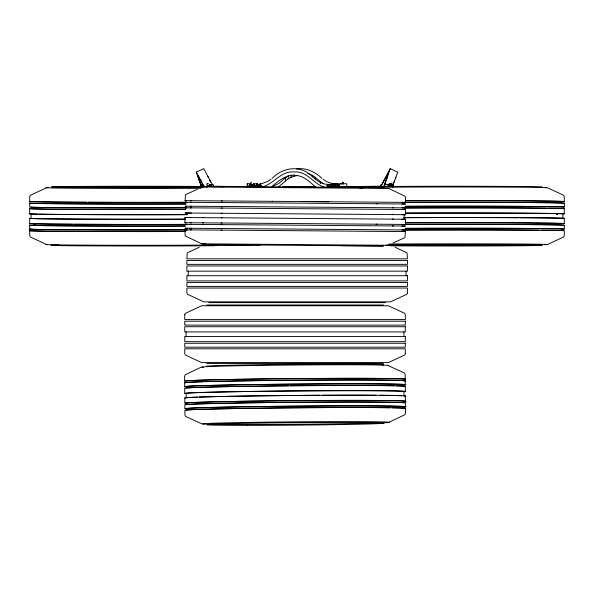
<?xml version="1.0" encoding="UTF-8"?>
<svg xmlns="http://www.w3.org/2000/svg" width="594" height="594" viewBox="0 0 594 594"><rect width="100%" height="100%" fill="white"/><g stroke="black" fill="none" stroke-linecap="round" stroke-linejoin="round"><path stroke-width="0.89" d="M29.7 230.724L29.7 235.595L30.383 236.999L46.622 244.55M29.7 229.106L29.707 225.215M29.707 223.589L29.707 218.406M29.707 213.862L29.707 208.672M29.715 203.163L29.707 207.054A110.417 0.854 0 0 0 186.872 207.841M29.715 201.537L29.715 196.673L30.398 195.27L46.644 187.719M191.357 229.915L184.86 229.878L185.217 235.892L201.678 243.83L205.465 243.867M186.464 222.757L184.912 222.743L184.957 217.553L191.454 217.59M186.635 200.705L185.083 200.683L185.536 194.676L197.483 189.226M404.135 219.245L404.165 214.709M401.744 231.541L405.405 231.578L404.959 237.593L393.005 243.043M403.727 224.435L405.457 224.443L405.502 219.26L401.841 219.216M403.801 214.709L405.531 214.716L405.576 209.526L401.915 209.489M403.898 202.383L405.628 202.391L405.279 196.376L388.81 188.439L202.116 186.991L203.423 187.006M247.178 187.088L247.282 183.717L250.772 183.739M253.296 183.68L254.128 184.34L254.091 185.632L252.034 186.509L249.829 185.603L249.866 184.311L250.854 183.576M250.972 186.353L251.01 185.061L249.866 184.311M253.103 186.368L253.141 185.076L254.128 184.34M270.931 179.314L267.241 181.653L262.333 183.427A15.637 14.278 -6 0 1 259.905 183.769L260.714 184.407L260.669 185.699L258.613 186.575L256.408 185.662L256.445 184.37L257.432 183.635M257.551 186.412L257.596 185.12L256.445 184.37M259.689 186.434L259.727 185.142L260.714 184.407M285.35 180.851L285.707 177.532L288.461 175.586L288.112 178.905L278.809 186.546M288.112 178.905L290.978 177.376L291.238 174.881M290.978 177.376L293.926 176.262L294.097 174.599M312.214 177.064L312.392 175.401L307.93 173.381M315.087 178.957L315.266 177.302L312.392 175.401M320.574 183.553L320.753 181.898L315.266 177.302M388.78 184.942L389.464 183.494L388.78 184.942L388.149 184.63L393.176 186.768M389.79 183.576L389.107 185.024L389.79 183.576L392.419 184.534L393.176 185.061L392.486 186.509L397.78 172.193L390.228 168.637L382.024 183.91A15.637 0.668 -66.1 0 1 381.66 184.34L381.088 184.43L379.967 186.954M392.857 185.009L392.27 186.412M393.176 185.061L392.634 186.746M383.657 186.716L388.736 172.022L380.858 186.791M214.033 186.954L212.912 184.43L212.34 184.34A15.637 0.668 66.1 0 1 211.976 183.91L203.772 168.637L196.22 172.193L201.366 186.746A15.637 0.668 66.1 0 1 201.359 187.125L200.995 187.266L201.678 186.91M207.195 186.226L206.801 186.546L210.967 184.682L210.076 185.009M395.285 178.72L395.812 177.235M386.568 179.314L385.15 183.427A15.637 0.668 -66.1 0 0 385.157 183.806L392.842 186.82M392.916 184.808L393.221 184.118M393.688 182.915L394.579 180.621M386.946 178.341L390.228 168.637M392.604 186.353L390.971 185.603L391.535 184.311M384.236 187.088L385.729 183.717M250.661 182.774L251.618 182.098M206.623 184.147L208.115 183.494M206.95 184.199L207.997 183.553M272.141 178.341C281.051 168.867 296.391 165.251 307.64 172.772C313.238 176.366 317.411 182.566 324.324 183.91A15.637 14.278 -6 0 0 327.999 184.34L339.345 184.43L339.701 187.749M285.707 177.532L279.165 183.227L272.104 186.791M358.345 187.452L383.865 187.63L206.987 186.316L209.972 185.001L208.613 185.454M201.5 186.368L200.824 185.061L201.218 184.741M206.994 186.197L206.474 186.494L207.039 186.063M272.208 186.212C279.143 180.279 287.273 173.797 297.074 175.586C305.197 176.425 310.343 183.049 316.55 187.466M250.312 185.387L249.829 185.603M256.898 185.447L256.408 185.662M208.709 185.462L209.4 185.038M200.95 187.051L201.552 186.887M333.858 183.88L337.058 183.85M340.436 183.813L343.636 183.791M201.455 367.04L185.276 374.717L184.608 376.128L184.645 380.992M388.632 422.423L404.804 414.746L405.479 413.335L405.435 408.472A110.417 1.537 -0.5 0 0 300.713 407.736A110.417 1.537 -0.5 0 0 184.89 410.179L184.934 415.043L185.632 416.439L201.938 423.864M547.378 244.55L563.617 236.999L564.3 235.595L564.3 230.724A110.417 0.854 0 0 0 403.697 229.989M201.552 186.627L200.869 186.984L201.878 186.613M205.888 186.865L206.809 186.427M199.198 247.282L187.288 252.829L186.887 258.836L407.439 258.836L407.039 252.829L395.129 247.282M201.752 186.33L200.594 186.895L201.433 186.613M206.615 186.724L207.143 186.479M209.118 185.573L210.283 185.038L208.858 185.484L209.853 185.009M209.571 185.907L211.419 185.009M206.823 186.761L209.548 185.506L208.709 185.833M204.403 186.004L201.908 187.11L199.421 180.621L201.084 179.885M201.203 185.217L202.866 184.474M201.581 186.212L203.245 185.477M208.761 185.929L211.293 184.727L208.464 185.885M207.922 186.642L212.912 184.43M208.836 186.115L209.66 185.781L207.521 186.798M207.068 186.464L206.029 186.887M209.949 185.58L210.528 185.343M201.307 186.843L201.76 186.657M201.886 186.939L200.787 187.036M328.764 185.009L327.777 185.744L328.928 186.494L331.058 186.509L332.046 185.781L331.207 185.113M335.35 185.061L334.363 185.796L335.506 186.546L337.637 186.561L338.625 185.825L337.793 185.165M262.682 186.746C274.176 183.769 281.007 170.619 294.127 171.956C307.15 170.745 313.417 184.088 324.673 187.229A15.637 14.278 -6 0 0 325.876 187.459M293.926 176.262L296.926 175.586M251.01 185.061L253.141 185.076M257.596 185.12L259.727 185.142M201.396 186.353L201.886 186.271M296.606 168.926C305.999 167.441 315.266 171.852 321.859 178.341M336.798 185.024L336.33 185.016M283.167 187.028L294.075 186.939M302.985 186.939L315.711 186.843M339.323 186.657L380.754 186.323M342.857 187.407L367.872 187.207M380.056 186.301L347.015 186.538M282.722 187.095L315.258 186.776M216.929 245.018L260.075 245.018M388.55 245.018L390.518 245.018M208.769 302.628L385.558 302.628M206.63 305.004L383.42 305.004M206.63 363.387L383.42 363.387M207.076 186.256L236.122 186.457M386.174 188.424L388.81 188.439M185.083 200.683L191.587 200.72M191.572 202.346L185.076 202.309L186.62 202.324M403.883 204.002L405.62 204.009L401.96 203.972M191.543 206.237L185.046 206.2L186.59 206.215M403.853 207.893L405.591 207.907L401.93 207.863M191.528 207.855L185.031 207.818L186.575 207.841M403.846 209.519L405.576 209.526M186.36 213.016L191.491 213.046M403.764 219.245L405.502 219.26M184.912 222.743L191.417 222.78M191.402 224.398L184.905 224.361L186.449 224.383M403.712 226.062L405.45 226.069L401.789 226.032M191.372 228.289L184.875 228.252L187.192 228.282M403.682 229.952L405.42 229.96L221.102 228.504M403.675 231.571L405.405 231.578M201.678 243.83L388.372 245.27L385.736 245.255M190.28 200.713L222.238 200.943M190.273 202.331L222.223 202.561M190.243 206.229L222.193 206.452M190.228 207.848L222.178 208.078M222.141 213.268L184.994 213.008L186.538 213.031M190.154 217.582L203.66 217.671M202.509 217.664L222.104 217.805M190.11 222.765L203.616 222.861M202.472 222.854L222.067 222.995M190.102 224.391L203.608 224.487M202.457 224.473L222.052 224.621M190.073 228.282L222.022 228.512M190.058 229.9L222.008 230.13M253.393 183.761L257.759 183.798M221.317 200.935L272.475 201.321M300.92 201.537L403.311 202.361M272.186 201.314L328.846 201.752M376.232 203.757L403.296 203.987M221.302 202.554L377.249 203.764M392.374 207.781L403.267 207.878M221.272 206.445L393.592 207.789M221.258 208.071L403.259 209.496M392.322 214.59L403.215 214.686M221.22 213.261L393.54 214.605M392.285 219.134L403.185 219.231M221.183 217.798L393.503 219.141M376.076 224.19L403.14 224.421M221.146 222.988L377.093 224.198M392.233 225.943L403.126 226.039M221.131 224.614L393.451 225.95M221.087 230.123L403.088 231.556M251.5 245.018L206.63 244.639L383.412 246.005L341.691 245.716M401.975 202.354L405.628 202.391M401.878 214.679L405.531 214.716M184.957 217.553L186.501 217.567M401.804 224.406L405.457 224.443M401.759 229.923L404.046 229.952M184.86 229.878L187.177 229.9M389.456 183.635L390.392 183.85M390.971 185.603L389.226 184.868M390.043 183.784L389.664 183.583L390.57 183.813M389.345 183.657L389.835 183.739M342.382 182.098L343.213 182.64M389.738 183.598L390.481 183.895M390.8 186.019L388.261 185.031M388.075 185.061L387.927 185.083M388.654 184.957L387.763 184.63L388.446 184.994M392.567 186.613L393.028 186.791M392.24 186.657L392.693 186.843L391.491 186.323M391.758 183.078L392.189 183.264M385.603 177.532L387.266 178.267M390.674 183.858L390.006 183.516L392.983 184.831M547.356 187.719L563.602 195.27L564.285 196.673L564.285 201.537M342.805 182.284L343.339 182.774M323.567 183.791L320.753 181.898M323.069 179.314L326.759 181.653L331.667 183.427A15.637 14.278 6 0 0 335.372 183.806L346.718 183.717L346.822 187.088M196.287 171.956L204.299 186.91M207.737 176.232L208.397 177.532M203.749 186.546L197.78 175.341L199.421 180.621M210.714 182.202L209.556 179.871M247.282 183.717L247.631 187.036M405.19 379.284L405.153 374.42L404.455 373.017L388.149 365.592A93.466 1.307 -0.5 0 0 287.273 365.08A93.466 1.307 -0.5 0 0 203.423 367.359M405.205 380.903L405.234 384.793M405.294 391.609L405.249 386.419A110.417 1.537 -0.5 0 0 300.527 385.684A110.417 1.537 -0.5 0 0 184.704 388.127L184.749 393.317M405.331 396.146L405.375 401.336M405.42 406.845L405.39 402.955A110.417 1.537 -0.5 0 0 300.668 402.227A110.417 1.537 -0.5 0 0 184.845 404.663L184.883 408.553M403.965 396.161L403.927 391.617A109.044 1.522 -0.5 0 0 300.505 390.897A109.044 1.522 -0.5 0 0 186.115 393.302L186.16 397.846A109.044 1.522 -0.5 0 1 197.438 397.148M184.66 382.61L184.689 386.501M184.786 397.854L184.831 403.044M564.285 203.163L564.293 207.054M564.293 208.672L564.293 213.862M564.293 218.406L564.293 223.589M564.293 225.215L564.3 229.106M562.926 218.406L562.926 213.862A109.044 0.839 0 0 0 405.19 213.127M406.073 271.161L406.073 275.705M403.935 331.92L403.935 336.464M188.253 271.161L188.253 275.705M186.115 331.92L186.115 336.464M214.946 245.716A88.506 0.683 0 0 1 98.493 245.909A88.506 0.683 0 0 1 58.992 245.018M201.002 188.283A93.466 0.72 0 0 1 92.3 188.32A93.466 0.72 0 0 1 48.604 187.526M202.302 187.452A88.506 0.683 0 0 1 77.317 187.4A88.506 0.683 0 0 1 77.317 186.434A88.506 0.683 0 0 1 202.302 186.479M214.315 186.598A88.506 0.683 0 0 1 224.22 186.768M218.265 244.973A93.466 0.72 0 0 1 107.826 245.218A93.466 0.72 0 0 1 47.223 244.424M185.811 209.452A109.044 0.839 0 0 1 31.081 208.672M186.865 214.649A110.417 0.854 0 0 1 75.082 214.531A110.417 0.854 0 0 1 30.42 213.714M187.659 214.642A109.044 0.839 0 0 1 38.989 214.137M37.526 214.107A109.044 0.839 0 0 1 31.074 213.862L31.074 218.406A109.044 0.839 0 0 0 185.803 219.186M65.63 187.392A83.546 0.646 0 0 1 201.812 187.303M185.803 229.885A109.044 0.839 0 0 1 31.074 229.106M185.796 231.512A109.044 0.839 0 0 1 75.668 231.385A109.044 0.839 0 0 1 31.772 230.583M185.046 219.201A110.417 0.854 0 0 1 74.272 219.06A110.417 0.854 0 0 1 30.42 218.258M186.865 224.383A110.417 0.854 0 0 1 75.082 224.257A110.417 0.854 0 0 1 30.42 223.441M185.038 226.01A110.417 0.854 0 0 1 74.272 225.876A110.417 0.854 0 0 1 30.42 225.067M33.242 224.955A110.417 0.854 0 0 1 35.536 224.896M185.803 225.995A109.044 0.839 0 0 1 31.074 225.215M33.932 224.978A109.044 0.839 0 0 1 36.011 224.918M185.811 207.833A109.044 0.839 0 0 1 31.081 207.054M186.865 229.893A110.417 0.854 0 0 1 75.074 229.774A110.417 0.854 0 0 1 30.413 228.957M185.046 209.467A110.417 0.854 0 0 1 74.28 209.333A110.417 0.854 0 0 1 30.42 208.524M32.031 208.449A110.417 0.854 0 0 1 33.249 208.412M186.872 202.331A110.417 0.854 0 0 1 75.089 202.205A110.417 0.854 0 0 1 30.428 201.388M185.959 203.95A110.417 0.854 0 0 1 74.681 203.824A110.417 0.854 0 0 1 30.428 203.014M185.038 231.526A110.417 0.854 0 0 1 70.471 231.363A110.417 0.854 0 0 1 32.024 230.509M185.811 203.942A109.044 0.839 0 0 1 31.081 203.163M185.811 202.316A109.044 0.839 0 0 1 88.365 202.257M86.449 202.25A109.044 0.839 0 0 1 31.081 201.537M185.803 224.376A109.044 0.839 0 0 1 74.458 224.242M72.706 224.228A109.044 0.839 0 0 1 31.415 223.626M337.838 185.18A2.933 1.173 1.7 0 1 338.053 187.221M337.362 187.333A2.933 1.173 1.7 0 1 333.821 186.62A2.933 1.173 1.7 0 1 334.905 185.157M337.845 184.897A2.933 1.173 1.7 0 1 338.647 186.761A2.933 1.173 1.7 0 1 334.014 186.479A2.933 1.173 1.7 0 1 335.61 184.764M337.125 186.249A1.025 0.408 1.7 0 1 335.877 186.219M335.907 185.142A1.025 0.408 1.7 0 1 335.714 185.068M337.6 185.209A1.634 0.653 1.7 0 1 337.696 186.13A1.634 0.653 1.7 0 1 335.395 186.115A1.634 0.653 1.7 0 1 335.298 185.187M331.875 185.321A2.933 1.173 1.7 0 1 331.467 187.169M330.776 187.281A2.933 1.173 1.7 0 1 327.242 186.568A2.933 1.173 1.7 0 1 328.326 185.105M331.259 184.845A2.933 1.173 1.7 0 1 332.068 186.709A2.933 1.173 1.7 0 1 327.435 186.427A2.933 1.173 1.7 0 1 329.024 184.712M330.539 186.197A1.025 0.408 1.7 0 1 329.522 186.226M330.888 184.957A1.025 0.408 1.7 0 1 330.568 185.12M329.321 185.09A1.025 0.408 1.7 0 1 329.135 185.016M331.289 185.291A1.634 0.653 1.7 0 1 330.91 186.152A1.634 0.653 1.7 0 1 328.712 186.019A1.634 0.653 1.7 0 1 328.712 185.135M256.541 186.91A2.933 1.173 1.7 0 1 256.363 185.239M260.506 185.269A2.933 1.173 1.7 0 1 260.996 185.521M260.514 184.994A2.933 1.173 1.7 0 1 260.105 186.843M257.18 186.82A2.933 1.173 1.7 0 1 256.957 184.779M259.957 183.917A1.634 0.653 1.7 0 1 259.578 184.779A1.634 0.653 1.7 0 1 257.38 184.652A1.634 0.653 1.7 0 1 257.38 183.761M257.499 185.892A1.084 0.438 1.7 0 1 257.477 185.662M253.928 185.224A2.933 1.173 1.7 0 1 254.544 186.65M249.963 186.858A2.933 1.173 1.7 0 1 249.784 185.194M253.935 184.942A2.933 1.173 1.7 0 1 253.527 186.791M250.594 186.768A2.933 1.173 1.7 0 1 250.378 184.727M250.92 185.825A1.084 0.438 1.7 0 1 250.891 185.603M253.378 183.858A1.634 0.653 1.7 0 1 252.873 184.749A1.634 0.653 1.7 0 1 250.623 184.489A1.634 0.653 1.7 0 1 251.128 183.598M535.781 244.654A83.546 0.646 0 0 1 474.302 245.166A83.546 0.646 0 0 1 390.013 244.988M387.964 244.891A88.506 0.683 0 0 1 514.382 244.802A88.506 0.683 0 0 1 517.411 245.775A88.506 0.683 0 0 1 390.867 245.827M389.374 244.052A93.466 0.72 0 0 1 501.566 243.911A93.466 0.72 0 0 1 544.349 244.698M405.398 213.112A110.417 0.854 0 0 1 518.725 213.149A110.417 0.854 0 0 1 563.394 213.937M556.281 214.144A110.417 0.854 0 0 0 557.766 214.115A109.044 0.839 0 0 1 556.474 214.107M362.622 187.904A93.466 0.72 0 0 1 453.831 186.991A93.466 0.72 0 0 1 545.47 187.83M368.688 187.155A88.506 0.683 0 0 1 448.945 186.264A88.506 0.683 0 0 1 541.453 187.013M405.398 206.304A110.417 0.854 0 0 1 518.718 206.333A110.417 0.854 0 0 1 563.387 207.128M404.544 202.413A110.417 0.854 0 0 1 518.332 202.443A110.417 0.854 0 0 1 563.387 203.237M405.19 224.48A109.044 0.839 0 0 1 562.926 225.215M405.19 222.861A109.044 0.839 0 0 1 562.926 223.589M405.405 222.847A110.417 0.854 0 0 1 518.725 222.876A110.417 0.854 0 0 1 563.394 223.663M403.697 217.664A110.417 0.854 0 0 1 517.946 217.686A110.417 0.854 0 0 1 563.394 218.481M404.321 217.671A109.044 0.839 0 0 1 518.109 217.694M520.017 217.708A109.044 0.839 0 0 1 562.993 218.332M405.19 228.371A109.044 0.839 0 0 1 517.56 228.4A109.044 0.839 0 0 1 562.043 229.18M405.197 229.997A109.044 0.839 0 0 1 539.01 230.168M540.963 230.182A109.044 0.839 0 0 1 562.934 230.724M403.697 224.473A110.417 0.854 0 0 1 517.953 224.495A110.417 0.854 0 0 1 563.394 225.289M405.405 228.363A110.417 0.854 0 0 1 520.678 228.4A110.417 0.854 0 0 1 562.629 229.217M404.544 207.93A110.417 0.854 0 0 1 518.332 207.952A110.417 0.854 0 0 1 563.387 208.746M405.182 206.318A109.044 0.839 0 0 1 562.919 207.054M405.182 207.937A109.044 0.839 0 0 1 546.391 208.19M548.039 208.212A109.044 0.839 0 0 1 562.919 208.672M405.182 200.802A109.044 0.839 0 0 1 562.919 201.537M405.182 202.428A109.044 0.839 0 0 1 562.919 203.163M405.398 200.794A110.417 0.854 0 0 1 518.718 200.824A110.417 0.854 0 0 1 563.387 201.611M377.821 422.624A83.546 1.166 -0.5 0 1 286.731 424.376A83.546 1.166 -0.5 0 1 211.843 423.789M187.199 408.939A110.417 1.537 -0.5 0 1 295.894 406.155A110.417 1.537 -0.5 0 1 402.777 407.135M186.078 388.112A109.044 1.522 -0.5 0 1 288.506 385.81M290.355 385.788A109.044 1.522 -0.5 0 1 394.275 385.803M396.309 385.855A109.044 1.522 -0.5 0 1 403.883 386.427M186.264 410.164A109.044 1.522 -0.5 0 1 245.456 408.39M246.324 408.375A109.044 1.522 -0.5 0 1 389.976 407.774M392.218 407.811A109.044 1.522 -0.5 0 1 404.135 408.345M188.543 408.924A109.044 1.522 -0.5 0 1 293.495 406.192A109.044 1.522 -0.5 0 1 402.405 407.068M205.19 424.25A93.466 1.307 -0.5 0 1 297.275 421.822A93.466 1.307 -0.5 0 1 384.236 422.794M185.469 393.577A110.417 1.537 -0.5 0 1 295.73 390.911A110.417 1.537 -0.5 0 1 404.395 391.75M187.013 386.887A110.417 1.537 -0.5 0 1 293.288 384.125A110.417 1.537 -0.5 0 1 403.571 385.009M185.373 382.878A110.417 1.537 -0.5 0 1 295.641 380.212A110.417 1.537 -0.5 0 1 404.306 381.044M186.768 386.753A109.044 1.522 -0.5 0 1 295.663 384.125A109.044 1.522 -0.5 0 1 402.984 384.949M206.4 366.223A88.506 1.233 -0.5 0 1 303.853 364.241A88.506 1.233 -0.5 0 1 382.239 364.998M185.506 398.114A110.417 1.537 -0.5 0 1 295.767 395.456A110.417 1.537 -0.5 0 1 404.432 396.287M187.155 403.423A110.417 1.537 -0.5 0 1 293.429 400.66A110.417 1.537 -0.5 0 1 403.712 401.551M186.212 404.655A109.044 1.522 -0.5 0 1 189.991 404.291M191.342 404.217A109.044 1.522 -0.5 0 1 278.534 402.45M280.361 402.428A109.044 1.522 -0.5 0 1 397.386 402.42M399.079 402.472A109.044 1.522 -0.5 0 1 404.024 402.97M186.197 403.029A109.044 1.522 -0.5 0 1 300.586 400.623A109.044 1.522 -0.5 0 1 404.009 401.344M199.332 397.082A109.044 1.522 -0.5 0 1 220.886 396.51M221.926 396.488A109.044 1.522 -0.5 0 1 319.691 395.307M322.379 395.3A109.044 1.522 -0.5 0 1 375.943 395.3M380.041 395.329A109.044 1.522 -0.5 0 1 401.67 395.782M185.365 381.251A110.417 1.537 -0.5 0 1 295.626 378.593A110.417 1.537 -0.5 0 1 404.291 379.425M186.011 380.977A109.044 1.522 -0.5 0 1 300.401 378.571A109.044 1.522 -0.5 0 1 403.823 379.291M186.026 382.603A109.044 1.522 -0.5 0 1 203.356 381.704M205.732 381.638A109.044 1.522 -0.5 0 1 271.087 380.472M272.928 380.457A109.044 1.522 -0.5 0 1 399.651 380.45M401.544 380.539A109.044 1.522 -0.5 0 1 403.838 380.917M334.311 183.784A1.634 0.653 -1.7 0 1 336.865 183.895M340.622 183.858A1.634 0.653 -1.7 0 1 343.443 183.836M184.793 314.315L184.749 319.594L405.301 319.594L405.301 314.731L404.618 313.328L388.379 305.776L201.678 305.776L185.432 313.328L184.793 314.315M407.439 292.894L406.756 294.297L390.518 301.856L203.816 301.856L187.57 294.297L186.887 292.894L186.887 288.031L407.439 288.031L407.439 292.894M405.301 353.653L404.618 355.056L388.379 362.615L201.678 362.615L185.432 355.056L184.749 353.653L184.749 348.789L405.301 348.789L405.301 353.653M407.439 260.462L186.887 260.462L186.887 264.352L407.439 264.352L407.439 260.462M407.439 265.978L186.887 265.978L186.887 271.161L407.439 271.161L407.439 265.978M407.439 275.705L186.887 275.705L186.887 280.895L407.439 280.895L407.439 275.705M407.439 282.514L186.887 282.514L186.887 286.412L407.439 286.412L407.439 282.514M405.301 321.22L184.749 321.22L184.749 325.111L405.301 325.111L405.301 321.22M405.301 326.73L184.749 326.73L184.749 331.92L405.301 331.92L405.301 326.73M405.301 336.464L184.749 336.464L184.749 341.654L405.301 341.654L405.301 336.464M405.301 343.273L184.749 343.273L184.749 347.171L405.301 347.171L405.301 343.273M247.238 425.363A88.506 1.233 -0.5 0 0 383.679 423.232A88.506 1.233 -0.5 0 0 254.945 423.158A88.506 1.233 -0.5 0 0 247.238 425.363"/></g></svg>
